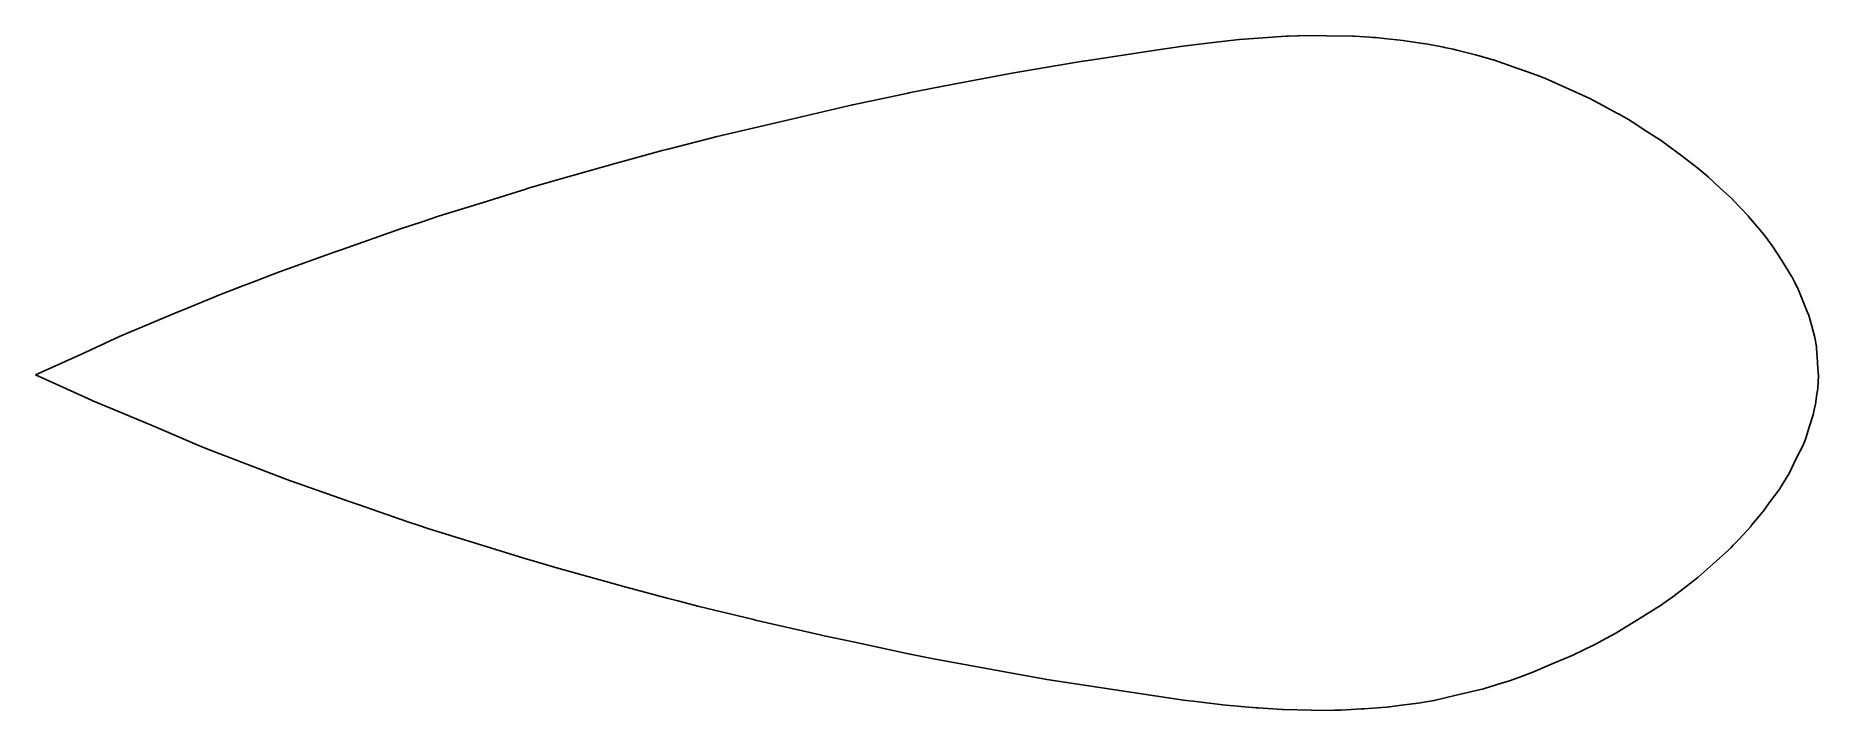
# Model space of a CAD drawing. Header units: metres. Extents: x -88 to 62, y -28 to 28.
import ezdxf

# ---------------------------------------------------------------- set-up
doc = ezdxf.new("R2010")
doc.units = ezdxf.units.M

msp = doc.modelspace()

# ---------------------------------------------------------------- linework, layer by layer
for p, q in [((6.12482, 27.1039), (0.98689, 26.3133)), ((8.95287, 27.5123), (6.12482, 27.1039)), ((11.5251, 27.8168), (8.95287, 27.5123)), ((13.7047, 28.0716), (11.5251, 27.8168)), ((13.7261, 28.0737), (13.7047, 28.0716)), ((15.7058, 28.215), (13.7261, 28.0737)), ((17.6219, 28.3481), (15.7058, 28.215)), ((17.858, 28.358), (17.6219, 28.3481)), ((18.6138, 28.3825), (17.858, 28.358)), ((18.7037, 28.3851), (18.6138, 28.3825)), ((20.8305, 28.397), (18.7037, 28.3851)), ((21.0444, 28.396), (20.8305, 28.397)), ((23.2656, 28.3489), (21.0444, 28.396)), ((23.4038, 28.3423), (23.2656, 28.3489)), ((24.6667, 28.2756), (23.4038, 28.3423)), ((24.975, 28.2537), (24.6667, 28.2756)), ((25.2387, 28.2323), (24.975, 28.2537)), ((25.8954, 28.1682), (25.2387, 28.2323)), ((27.5116, 27.9843), (25.8954, 28.1682)), ((27.653, 27.9658), (27.5116, 27.9843)), ((29.5879, 27.6707), (27.653, 27.9658)), ((29.7229, 27.6471), (29.5879, 27.6707)), ((30.9358, 27.4226), (29.7229, 27.6471)), ((30.9932, 27.4107), (30.9358, 27.4226)), ((31.7055, 27.2571), (30.9932, 27.4107)), ((32.0292, 27.1841), (31.7055, 27.2571)), ((33.5787, 26.7726), (32.0292, 27.1841)), ((0.54376, 26.2417), (-4.92171, 25.3206)), ((0.98689, 26.3133), (0.54376, 26.2417)), ((35.0709, 26.3658), (33.5787, 26.7726)), ((35.1134, 26.3528), (35.0709, 26.3658)), ((37.1546, 25.6452), (35.1134, 26.3528)), ((37.4038, 25.5571), (37.1546, 25.6452)), ((39.1522, 24.9308), (37.4038, 25.5571)), ((-10.4732, 24.2839), (-14.0866, 23.5815)), ((-5.25943, 25.2605), (-10.4732, 24.2839)), ((-4.92171, 25.3206), (-5.25943, 25.2605)), ((39.1786, 24.9202), (39.1522, 24.9308)), ((39.4136, 24.8258), (39.1786, 24.9202)), ((39.4669, 24.8042), (39.4136, 24.8258)), ((41.4625, 23.9027), (39.4669, 24.8042)), ((-18.8174, 22.5856), (-24.083, 21.3553)), ((-18.811, 22.587), (-18.8174, 22.5856)), ((-14.1447, 23.5697), (-18.811, 22.587)), ((-14.0866, 23.5815), (-14.1447, 23.5697)), ((43.1421, 23.1398), (41.4625, 23.9027)), ((43.1556, 23.133), (43.1421, 23.1398)), ((44.0065, 22.6862), (43.1556, 23.133)), ((45.5312, 21.8618), (44.0065, 22.6862)), ((-24.083, 21.3553), (-30.2302, 19.9181)), ((45.6204, 21.8113), (45.5312, 21.8618)), ((46.4491, 21.3344), (45.6204, 21.8113)), ((46.7664, 21.1456), (46.4491, 21.3344)), ((48.0889, 20.2869), (46.7664, 21.1456)), ((-30.2302, 19.9181), (-34.4492, 18.8353)), ((49.0613, 19.6701), (48.0889, 20.2869)), ((49.1204, 19.6298), (49.0613, 19.6701)), ((50.6505, 18.5076), (49.1204, 19.6298)), ((-34.8454, 18.7307), (-38.183, 17.8171)), ((-34.4492, 18.8353), (-34.8454, 18.7307)), ((50.8273, 18.3748), (50.6505, 18.5076)), ((52.2945, 17.2576), (50.8273, 18.3748)), ((-38.6008, 17.7022), (-43.7553, 16.246)), ((-38.183, 17.8171), (-38.6008, 17.7022)), ((52.3273, 17.2308), (52.2945, 17.2576)), ((52.8253, 16.8143), (52.3273, 17.2308)), ((53.1711, 16.5209), (52.8253, 16.8143)), ((54.1853, 15.5756), (53.1711, 16.5209)), ((-46.2382, 15.5211), (-49.9072, 14.3773)), ((-46.2116, 15.5291), (-46.2382, 15.5211)), ((-43.7553, 16.246), (-46.2116, 15.5291)), ((55.1996, 14.6362), (54.1853, 15.5756)), ((-49.9072, 14.3773), (-53.6543, 13.2067)), ((55.2113, 14.6245), (55.1996, 14.6362)), ((55.8636, 13.9351), (55.2113, 14.6245)), ((56.5529, 13.2069), (55.8636, 13.9351)), ((-56.8502, 12.1506), (-61.7811, 10.4106)), ((-56.7862, 12.1721), (-56.8502, 12.1506)), ((-55.1341, 12.7193), (-56.7862, 12.1721)), ((-53.6543, 13.2067), (-55.1341, 12.7193)), ((56.5633, 13.1953), (56.5529, 13.2069)), ((57.2219, 12.4117), (56.5633, 13.1953)), ((57.8663, 11.6395), (57.2219, 12.4117)), ((58.1757, 11.2306), (57.8663, 11.6395)), ((58.5638, 10.7086), (58.1757, 11.2306)), ((58.5829, 10.6819), (58.5638, 10.7086)), ((59.3512, 9.49374), (58.5829, 10.6819)), ((-62.3577, 10.2061), (-67.0361, 8.5332)), ((-61.7811, 10.4106), (-62.3577, 10.2061)), ((59.4418, 9.35069), (59.3512, 9.49374)), ((60.2019, 8.11275), (59.4418, 9.35069)), ((-69.5049, 7.59035), (-70.1223, 7.35516)), ((-67.1279, 8.49876), (-69.5049, 7.59035)), ((-67.0361, 8.5332), (-67.1279, 8.49876)), ((60.2236, 8.07278), (60.2019, 8.11275)), ((60.4559, 7.63724), (60.2236, 8.07278)), ((60.4673, 7.61497), (60.4559, 7.63724)), ((60.5976, 7.35759), (60.4673, 7.61497)), ((-72.0031, 6.61926), (-75.1982, 5.31294)), ((-71.1488, 6.95709), (-72.0031, 6.61926)), ((-70.1223, 7.35516), (-71.1488, 6.95709)), ((60.6642, 7.22284), (60.5976, 7.35759)), ((60.6692, 7.21257), (60.6642, 7.22284)), ((61.1373, 6.09337), (60.6692, 7.21257)), ((61.59, 4.9812), (61.1373, 6.09337)), ((-75.5607, 5.16345), (-80.2954, 3.17284)), ((-75.1982, 5.31294), (-75.5607, 5.16345)), ((61.5978, 4.95798), (61.59, 4.9812)), ((61.878, 3.95378), (61.5978, 4.95798)), ((-80.5018, 3.08316), (-83.7076, 1.61369)), ((-80.2954, 3.17284), (-80.5018, 3.08316)), ((62.1301, 3.01105), (61.878, 3.95378)), ((62.1556, 2.88284), (62.1301, 3.01105)), ((-83.7076, 1.61369), (-87.5599, -0.11781)), ((62.2135, 2.56847), (62.1556, 2.88284)), ((62.2188, 2.53854), (62.2135, 2.56847)), ((62.2715, 2.22522), (62.2188, 2.53854)), ((62.2738, 2.21037), (62.2715, 2.22522)), ((62.2928, 2.0845), (62.2738, 2.21037)), ((62.2933, 2.08096), (62.2928, 2.0845)), ((62.3628, 0.97211), (62.2933, 2.08096)), ((62.3722, 0.81723), (62.3628, 0.97211)), ((62.4365, -0.25159), (62.3722, 0.81723)), ((-87.5599, -0.11781), (-84.643, -1.44537)), ((-84.643, -1.44537), (-82.8599, -2.26627)), ((62.2791, -1.96523), (62.3795, -1.24361)), ((62.3795, -1.24361), (62.4095, -0.72386)), ((62.4095, -0.72386), (62.4365, -0.25269)), ((62.4365, -0.25269), (62.4365, -0.25159)), ((-82.8599, -2.26627), (-82.7448, -2.31749)), ((-82.7448, -2.31749), (-77.7603, -4.39732)), ((62.0887, -3.06363), (62.1898, -2.60065)), ((62.1898, -2.60065), (62.1902, -2.59833)), ((62.1902, -2.59833), (62.2791, -1.96523)), ((-77.7603, -4.39732), (-73.7644, -6.10553)), ((61.6731, -4.52057), (61.9955, -3.49632)), ((61.9955, -3.49632), (61.9979, -3.48647)), ((61.9979, -3.48647), (62.0887, -3.06363)), ((60.5463, -7.23201), (61.1768, -5.97859)), ((61.1768, -5.97859), (61.1846, -5.95953)), ((61.1846, -5.95953), (61.2598, -5.76642)), ((61.2598, -5.76642), (61.3821, -5.45976)), ((61.3821, -5.45976), (61.6731, -4.52057)), ((-73.7644, -6.10553), (-73.6242, -6.1617)), ((-73.6242, -6.1617), (-73.2906, -6.29329)), ((-73.2906, -6.29329), (-72.056, -6.78642)), ((-72.056, -6.78642), (-68.8386, -8.0123)), ((59.998, -8.38069), (60.5463, -7.23201)), ((-68.8386, -8.0123), (-66.0723, -9.06242)), ((59.6252, -9.0052), (59.8811, -8.58704)), ((59.8811, -8.58704), (59.8861, -8.57843)), ((59.8861, -8.57843), (59.998, -8.38069)), ((-66.0723, -9.06242), (-66.0298, -9.07806)), ((-66.0298, -9.07806), (-61.0183, -10.8313)), ((58.3101, -10.8921), (59.1843, -9.71173)), ((59.1843, -9.71173), (59.2883, -9.55099)), ((59.2883, -9.55099), (59.6252, -9.0052)), ((-61.0183, -10.8313), (-60.4291, -11.0367)), ((-60.4291, -11.0367), (-56.2532, -12.4912)), ((56.8251, -12.7893), (57.7447, -11.6872)), ((57.7447, -11.6872), (57.8036, -11.6124)), ((57.8036, -11.6124), (58.3101, -10.8921)), ((-56.2532, -12.4912), (-55.2885, -12.8076)), ((-55.2885, -12.8076), (-54.5615, -13.046)), ((-54.5615, -13.046), (-50.3755, -14.3454)), ((55.7568, -13.969), (56.7463, -12.8796)), ((56.7463, -12.8796), (56.8251, -12.7893)), ((-50.3755, -14.3454), (-46.1111, -15.6708)), ((53.5898, -16.0241), (54.8967, -14.8476)), ((54.8967, -14.8476), (54.8989, -14.8455)), ((54.8989, -14.8455), (55.0896, -14.6561)), ((55.0896, -14.6561), (55.2805, -14.4668)), ((55.2805, -14.4668), (55.7568, -13.969)), ((-46.1111, -15.6708), (-46.0951, -15.6755)), ((-46.0951, -15.6755), (-43.6375, -16.3856)), ((-43.6375, -16.3856), (-38.5876, -17.7969)), ((52.3223, -17.1516), (53.5898, -16.0241)), ((-38.5876, -17.7969), (-38.1745, -17.9093)), ((-38.1745, -17.9093), (-34.4231, -18.9203)), ((51.1743, -18.0443), (52.2944, -17.1745)), ((52.2944, -17.1745), (52.3223, -17.1516)), ((-34.4231, -18.9203), (-33.5274, -19.1532)), ((-33.5274, -19.1532), (-31.7266, -19.6079)), ((49.0316, -19.6144), (49.5574, -19.2448)), ((49.5574, -19.2448), (50.1841, -18.8039)), ((50.1841, -18.8039), (51.1743, -18.0443)), ((-31.7266, -19.6079), (-27.2842, -20.6891)), ((-27.2842, -20.6891), (-26.8717, -20.7875)), ((-26.8717, -20.7875), (-21.5603, -22.0133)), ((45.4863, -21.8173), (47.2079, -20.7433)), ((47.2079, -20.7433), (49.0288, -19.6163)), ((49.0288, -19.6163), (49.0316, -19.6144)), ((-21.5603, -22.0133), (-21.2034, -22.0925)), ((-21.2034, -22.0925), (-18.7791, -22.5963)), ((43.694, -22.7861), (44.5686, -22.3114)), ((44.5686, -22.3114), (45.4612, -21.8316)), ((45.4612, -21.8316), (45.4863, -21.8173)), ((-18.7791, -22.5963), (-14.1257, -23.5984)), ((-14.1257, -23.5984), (-12.0175, -24.0164)), ((40.2422, -24.3566), (41.8659, -23.679)), ((41.8659, -23.679), (41.952, -23.6386)), ((41.952, -23.6386), (42.5362, -23.3464)), ((42.5362, -23.3464), (43.694, -22.7861)), ((-12.0175, -24.0164), (-2.48676, -25.7478)), ((37.3813, -25.5211), (38.4129, -25.1497)), ((38.4129, -25.1497), (38.4197, -25.1471)), ((38.4197, -25.1471), (40.2422, -24.3566)), ((-2.48676, -25.7478), (9.02704, -27.4877)), ((31.9678, -27.0795), (34.2733, -26.5331)), ((34.2733, -26.5331), (34.276, -26.5323)), ((34.276, -26.5323), (35.4145, -26.1768)), ((35.4145, -26.1768), (36.5221, -25.8313)), ((36.5221, -25.8313), (37.3813, -25.5211)), ((9.02704, -27.4877), (10.0649, -27.6201)), ((10.0649, -27.6201), (12.1149, -27.8567)), ((12.1149, -27.8567), (12.3065, -27.8773)), ((12.3065, -27.8773), (15.1297, -28.1319)), ((15.1297, -28.1319), (15.3413, -28.1477)), ((15.3413, -28.1477), (17.3326, -28.2776)), ((17.3326, -28.2776), (17.4353, -28.2823)), ((17.4353, -28.2823), (19.7631, -28.3323)), ((19.7631, -28.3323), (21.444, -28.3502)), ((21.444, -28.3502), (21.7256, -28.3447)), ((21.7256, -28.3447), (22.2076, -28.333)), ((22.2076, -28.333), (22.2488, -28.3318)), ((22.2488, -28.3318), (23.9975, -28.2355)), ((23.9975, -28.2355), (24.2061, -28.223)), ((24.2061, -28.223), (26.0876, -28.0865)), ((26.0876, -28.0865), (26.2941, -28.0675)), ((26.2941, -28.0675), (26.3583, -28.0608)), ((26.3583, -28.0608), (27.3587, -27.926)), ((27.3587, -27.926), (28.7666, -27.7498)), ((28.7666, -27.7498), (29.4285, -27.6366)), ((29.4285, -27.6366), (30.0982, -27.5215)), ((30.0982, -27.5215), (30.1033, -27.5206)), ((30.1033, -27.5206), (31.9678, -27.0795))]:
    msp.add_line(p, q)

doc.saveas('drawing.dxf')
